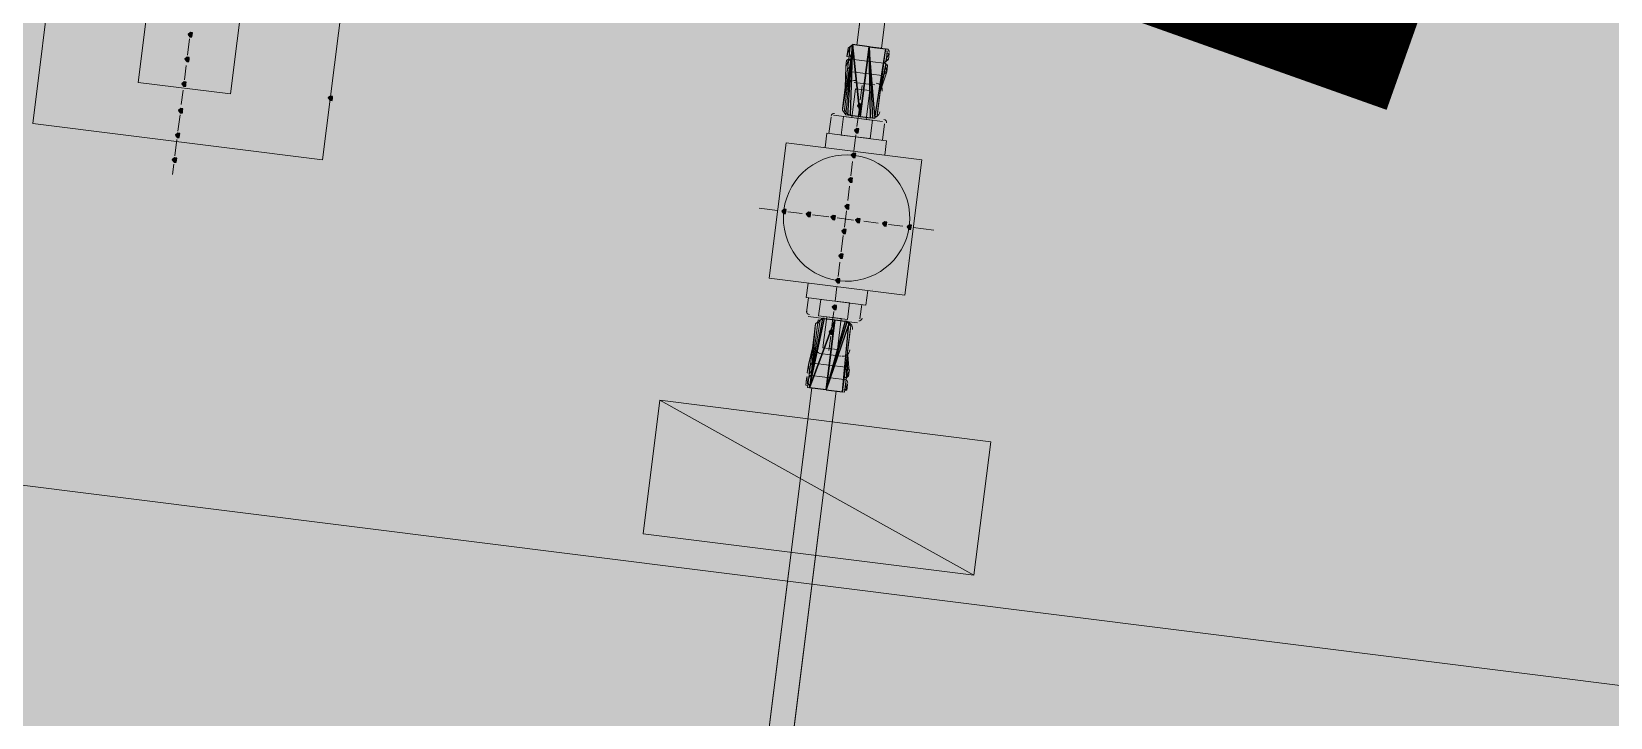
# Model space of a CAD drawing. Header units: metres. Extents: x -4 to 509425, y 7549 to 4732445.
# Drawn here: x 476019.26 to 476025.72, y 4719773.84 to 4719776.65 of the extents above; entities that cross this region are included whole.
import ezdxf

# ---------------------------------------------------------------- set-up
doc = ezdxf.new("R2010")
doc.units = ezdxf.units.M
doc.header["$LTSCALE"] = 0.01
doc.header["$MEASUREMENT"] = 0
doc.layers.get('0').update_dxf_attribs({"lineweight": 0})
for name, color, linetype in [('_SUBESTACIÓN', 1, 'Continuous'), ('NUDO GAROÑA', 211, 'Continuous'), ('SUBESTACION LA VID', 253, 'Continuous')]:
    doc.layers.add(name, color=color, linetype=linetype)

# ---------------------------------------------------------------- blocks, each defined once
blk = doc.blocks.new('A$Cfff6051d')
at = {"layer": 'SUBESTACION LA VID', "transparency": 33554687}
h = blk.add_hatch(color=256, dxfattribs=at)
h.dxf.hatch_style = 2
h.paths.add_polyline_path([(476019.9194, 4719776.6331), (476019.9205, 4719776.6415), (476019.9121, 4719776.6426), (476019.9026, 4719776.6352), (476019.91, 4719776.6258), (476019.9184, 4719776.6247)])
h = blk.add_hatch(color=256, dxfattribs=at)
h.dxf.hatch_style = 2
h.paths.add_polyline_path([(476019.9068, 4719776.5323), (476019.9078, 4719776.5407), (476019.8994, 4719776.5418), (476019.89, 4719776.5344), (476019.8973, 4719776.5249), (476019.9057, 4719776.5239)])
h = blk.add_hatch(color=256, dxfattribs=at)
h.dxf.hatch_style = 2
h.paths.add_polyline_path([(476019.8941, 4719776.4315), (476019.8952, 4719776.4399), (476019.8868, 4719776.4409), (476019.8773, 4719776.4336), (476019.8847, 4719776.4241), (476019.8931, 4719776.4231)])
h = blk.add_hatch(color=256, dxfattribs=at)
h.dxf.hatch_style = 2
h.paths.add_polyline_path([(476020.4927, 4719776.3735), (476020.4937, 4719776.3819), (476020.4853, 4719776.383), (476020.4759, 4719776.3756), (476020.4832, 4719776.3662), (476020.4916, 4719776.3651)])
h = blk.add_hatch(color=256, dxfattribs=at)
h.dxf.hatch_style = 2
h.paths.add_polyline_path([(476019.8804, 4719776.3223), (476019.8815, 4719776.3307), (476019.8731, 4719776.3317), (476019.8636, 4719776.3244), (476019.871, 4719776.3149), (476019.8794, 4719776.3139)])
h = blk.add_hatch(color=256, dxfattribs=at)
h.dxf.hatch_style = 2
h.paths.add_polyline_path([(476022.6558, 4719776.3412), (476022.6569, 4719776.3496), (476022.6485, 4719776.3507), (476022.639, 4719776.3433), (476022.6464, 4719776.3339), (476022.6548, 4719776.3328)])
h = blk.add_hatch(color=256, dxfattribs=at)
h.dxf.hatch_style = 2
h.paths.add_polyline_path([(476019.8678, 4719776.2215), (476019.8689, 4719776.2299), (476019.8605, 4719776.2309), (476019.851, 4719776.2236), (476019.8583, 4719776.2141), (476019.8668, 4719776.2131)])
h = blk.add_hatch(color=256, dxfattribs=at)
h.dxf.hatch_style = 2
h.paths.add_polyline_path([(476022.6432, 4719776.2404), (476022.6443, 4719776.2488), (476022.6358, 4719776.2499), (476022.6264, 4719776.2425), (476022.6337, 4719776.2331), (476022.6421, 4719776.232)])
h = blk.add_hatch(color=256, dxfattribs=at)
h.dxf.hatch_style = 2
h.paths.add_polyline_path([(476019.8552, 4719776.1207), (476019.8562, 4719776.1291), (476019.8478, 4719776.1301), (476019.8384, 4719776.1228), (476019.8457, 4719776.1133), (476019.8541, 4719776.1123)])
h = blk.add_hatch(color=256, dxfattribs=at)
h.dxf.hatch_style = 2
h.paths.add_polyline_path([(476022.6306, 4719776.1396), (476022.6316, 4719776.148), (476022.6232, 4719776.1491), (476022.6138, 4719776.1417), (476022.6211, 4719776.1323), (476022.6295, 4719776.1312)])
h = blk.add_hatch(color=256, dxfattribs=at)
h.dxf.hatch_style = 2
h.paths.add_polyline_path([(476022.6179, 4719776.0388), (476022.619, 4719776.0472), (476022.6106, 4719776.0483), (476022.6011, 4719776.0409), (476022.6085, 4719776.0315), (476022.6169, 4719776.0304)])
h = blk.add_hatch(color=256, dxfattribs=at)
h.dxf.hatch_style = 2
h.paths.add_polyline_path([(476022.6042, 4719775.9296), (476022.6053, 4719775.938), (476022.5969, 4719775.9391), (476022.5874, 4719775.9317), (476022.5948, 4719775.9223), (476022.6032, 4719775.9212)])
h = blk.add_hatch(color=256, dxfattribs=at)
h.dxf.hatch_style = 2
h.paths.add_polyline_path([(476022.3459, 4719775.9108), (476022.347, 4719775.9192), (476022.3386, 4719775.9203), (476022.3291, 4719775.9129), (476022.3364, 4719775.9035), (476022.3448, 4719775.9024)])
h = blk.add_hatch(color=256, dxfattribs=at)
h.dxf.hatch_style = 2
h.paths.add_polyline_path([(476022.4467, 4719775.8982), (476022.4478, 4719775.9066), (476022.4394, 4719775.9076), (476022.4299, 4719775.9003), (476022.4373, 4719775.8908), (476022.4457, 4719775.8898)])
h = blk.add_hatch(color=256, dxfattribs=at)
h.dxf.hatch_style = 2
h.paths.add_polyline_path([(476022.5475, 4719775.8855), (476022.5486, 4719775.8939), (476022.5402, 4719775.895), (476022.5307, 4719775.8876), (476022.5381, 4719775.8782), (476022.5465, 4719775.8771)])
h = blk.add_hatch(color=256, dxfattribs=at)
h.dxf.hatch_style = 2
h.paths.add_polyline_path([(476022.6483, 4719775.8729), (476022.6494, 4719775.8813), (476022.641, 4719775.8823), (476022.6315, 4719775.875), (476022.6389, 4719775.8655), (476022.6473, 4719775.8645)])
h = blk.add_hatch(color=256, dxfattribs=at)
h.dxf.hatch_style = 2
h.paths.add_polyline_path([(476022.7575, 4719775.8592), (476022.7586, 4719775.8676), (476022.7502, 4719775.8687), (476022.7407, 4719775.8613), (476022.7481, 4719775.8519), (476022.7565, 4719775.8508)])
h = blk.add_hatch(color=256, dxfattribs=at)
h.dxf.hatch_style = 2
h.paths.add_polyline_path([(476022.5916, 4719775.8288), (476022.5926, 4719775.8372), (476022.5842, 4719775.8383), (476022.5748, 4719775.8309), (476022.5821, 4719775.8215), (476022.5905, 4719775.8204)])
h = blk.add_hatch(color=256, dxfattribs=at)
h.dxf.hatch_style = 2
h.paths.add_polyline_path([(476022.8583, 4719775.8466), (476022.8594, 4719775.855), (476022.851, 4719775.856), (476022.8415, 4719775.8487), (476022.8489, 4719775.8392), (476022.8573, 4719775.8382)])
h = blk.add_hatch(color=256, dxfattribs=at)
h.dxf.hatch_style = 2
h.paths.add_polyline_path([(476022.579, 4719775.728), (476022.58, 4719775.7364), (476022.5716, 4719775.7375), (476022.5622, 4719775.7301), (476022.5695, 4719775.7207), (476022.5779, 4719775.7196)])
h = blk.add_hatch(color=256, dxfattribs=at)
h.dxf.hatch_style = 2
h.paths.add_polyline_path([(476022.5663, 4719775.6272), (476022.5674, 4719775.6356), (476022.559, 4719775.6367), (476022.5495, 4719775.6293), (476022.5569, 4719775.6199), (476022.5653, 4719775.6188)])
h = blk.add_hatch(color=256, dxfattribs=at)
h.dxf.hatch_style = 2
h.paths.add_polyline_path([(476022.5526, 4719775.518), (476022.5537, 4719775.5264), (476022.5453, 4719775.5274), (476022.5358, 4719775.5201), (476022.5432, 4719775.5106), (476022.5516, 4719775.5096)])
h = blk.add_hatch(color=256, dxfattribs=at)
h.dxf.hatch_style = 2
h.paths.add_polyline_path([(476022.54, 4719775.4172), (476022.541, 4719775.4256), (476022.5326, 4719775.4266), (476022.5232, 4719775.4193), (476022.5305, 4719775.4098), (476022.5389, 4719775.4088)])
at = {"layer": 'SUBESTACION LA VID', "lineweight": 15}
for p, q in [((476076.4761, 4719767.6143), (475978.9986, 4719779.835)), ((476022.8171, 4719778.036), (476022.636, 4719776.5912)), ((476022.9179, 4719778.0234), (476022.7368, 4719776.5785)), ((476019.9089, 4719776.6174), (476019.9005, 4719776.5502)), ((476022.5971, 4719776.5534), (476022.6003, 4719776.5786)), ((476022.6192, 4719776.5933), (476022.7536, 4719776.5764)), ((476022.5908, 4719776.503), (476022.5929, 4719776.5198)), ((476022.6118, 4719776.5345), (476022.7462, 4719776.5176)), ((476022.7462, 4719776.5176), (476022.6118, 4719776.5345)), ((476022.7683, 4719776.5575), (476022.7651, 4719776.5323)), ((476019.8952, 4719776.5081), (476019.8878, 4719776.4493)), ((476022.5887, 4719776.4179), (476022.5908, 4719776.503)), ((476022.7399, 4719776.4672), (476022.6055, 4719776.4841)), ((476022.7315, 4719776.4), (476022.7588, 4719776.4819)), ((476022.7609, 4719776.4987), (476022.7588, 4719776.4819)), ((476019.8826, 4719776.4073), (476019.8752, 4719776.3485)), ((476022.5781, 4719776.3339), (476022.5887, 4719776.4179)), ((476022.6254, 4719776.4389), (476022.7094, 4719776.4284)), ((476022.6506, 4719776.3675), (476022.658, 4719776.4263)), ((476022.7315, 4719776.4), (476022.7209, 4719776.316)), ((476022.6369, 4719776.2583), (476022.6453, 4719776.3255)), ((476019.8699, 4719776.3065), (476019.8615, 4719776.2393)), ((476022.5224, 4719776.23), (476022.5309, 4719776.2972)), ((476022.5403, 4719776.3045), (476022.6159, 4719776.295)), ((476022.6926, 4719776.294), (476022.6086, 4719776.3045)), ((476022.6159, 4719776.295), (476022.6747, 4719776.2877)), ((476022.6747, 4719776.2877), (476022.7419, 4719776.2792)), ((476022.7408, 4719776.2026), (476022.7493, 4719776.2698)), ((476019.8573, 4719776.2057), (476019.8489, 4719776.1385)), ((476022.5067, 4719776.1722), (476022.514, 4719776.231)), ((476022.514, 4719776.231), (476022.7576, 4719776.2005)), ((476022.6243, 4719776.1575), (476022.6327, 4719776.2247)), ((476022.7503, 4719776.1417), (476022.7576, 4719776.2005)), ((476022.3544, 4719776.1828), (476022.3544, 4719776.1828)), ((476022.4888, 4719776.1659), (476022.4888, 4719776.1659)), ((476022.6232, 4719776.1491), (476022.6232, 4719776.1491)), ((476022.766, 4719776.1312), (476022.766, 4719776.1312)), ((476019.8447, 4719776.1049), (476019.8394, 4719776.0629)), ((476022.6116, 4719776.0567), (476022.619, 4719776.1155)), ((476022.892, 4719776.1154), (476022.892, 4719776.1154)), ((476022.3386, 4719776.0568), (476022.3386, 4719776.0568)), ((476022.599, 4719775.9559), (476022.6064, 4719776.0147)), ((476022.8762, 4719775.9894), (476022.8762, 4719775.9894)), ((476022.3123, 4719775.915), (476022.2367, 4719775.9245)), ((476022.3207, 4719775.914), (476022.3207, 4719775.914)), ((476022.4131, 4719775.9024), (476022.3543, 4719775.9098)), ((476022.5223, 4719775.8887), (476022.4551, 4719775.8971)), ((476022.6231, 4719775.8761), (476022.5559, 4719775.8845)), ((476022.5853, 4719775.8467), (476022.5937, 4719775.9139)), ((476022.7239, 4719775.8634), (476022.6651, 4719775.8708)), ((476022.5727, 4719775.7459), (476022.5811, 4719775.8131)), ((476022.8247, 4719775.8508), (476022.7659, 4719775.8581)), ((476022.8583, 4719775.8466), (476022.8583, 4719775.8466)), ((476022.9507, 4719775.835), (476022.8667, 4719775.8455)), ((476022.3038, 4719775.7796), (476022.3038, 4719775.7796)), ((476022.56, 4719775.6451), (476022.5674, 4719775.7039)), ((476022.8415, 4719775.7122), (476022.8415, 4719775.7122)), ((476022.287, 4719775.6452), (476022.287, 4719775.6452)), ((476022.4214, 4719775.6283), (476022.4214, 4719775.6283)), ((476022.4372, 4719775.6178), (476022.4298, 4719775.559)), ((476022.5558, 4719775.6115), (476022.5558, 4719775.6115)), ((476022.4298, 4719775.559), (476022.6734, 4719775.5285)), ((476022.4382, 4719775.5579), (476022.4308, 4719775.4991)), ((476022.5474, 4719775.5442), (476022.5548, 4719775.6031)), ((476022.6808, 4719775.5873), (476022.6734, 4719775.5285)), ((476022.6986, 4719775.5936), (476022.6986, 4719775.5936)), ((476022.8246, 4719775.5778), (476022.8246, 4719775.5778)), ((476022.4371, 4719775.4813), (476022.5127, 4719775.4718)), ((476022.5138, 4719775.4802), (476022.5726, 4719775.4728)), ((476022.5347, 4719775.4434), (476022.5421, 4719775.5022)), ((476022.6566, 4719775.5306), (476022.6492, 4719775.4718)), ((476022.4665, 4719775.4435), (476022.456, 4719775.3595)), ((476022.5883, 4719775.4623), (476022.5043, 4719775.4729)), ((476022.5715, 4719775.4644), (476022.6387, 4719775.456)), ((476022.5988, 4719775.3416), (476022.6093, 4719775.4256)), ((476022.456, 4719775.3595), (476022.437, 4719775.2765)), ((476022.5221, 4719775.3426), (476022.5295, 4719775.4014)), ((476022.5903, 4719775.2744), (476022.4559, 4719775.2912)), ((476022.4864, 4719775.3301), (476022.5704, 4719775.3195)), ((476022.5988, 4719775.3416), (476022.605, 4719775.2555)), ((476022.4307, 4719775.2261), (476022.4286, 4719775.2093)), ((476022.437, 4719775.2765), (476022.4349, 4719775.2597)), ((476022.4496, 4719775.2408), (476022.584, 4719775.224)), ((476022.584, 4719775.224), (476022.4496, 4719775.2408)), ((476022.6029, 4719775.2387), (476022.605, 4719775.2555)), ((476022.4517, 4719775.1894), (476021.7808, 4719769.8383)), ((476022.5525, 4719775.1767), (476021.8816, 4719769.8257)), ((476022.4433, 4719775.1904), (476022.5777, 4719775.1736)), ((476022.5966, 4719775.1883), (476022.5987, 4719775.2051)), ((476021.8311, 4719775.1392), (476023.1151, 4719774.4236))]:
    blk.add_line(p, q, dxfattribs=at)
at = {"layer": 'SUBESTACION LA VID', "lineweight": 0}
for p, q in [((476022.5961, 4719776.545), (476022.6003, 4719776.5786)), ((476022.5971, 4719776.5534), (476022.6003, 4719776.5786)), ((476022.6034, 4719776.5355), (476022.6097, 4719776.5859)), ((476022.5908, 4719776.503), (476022.6034, 4719776.5355)), ((476022.5908, 4719776.503), (476022.6034, 4719776.5355)), ((476022.5908, 4719776.503), (476022.5939, 4719776.5282)), ((476022.5908, 4719776.503), (476022.5939, 4719776.5282)), ((476022.5908, 4719776.503), (476022.6023, 4719776.5271)), ((476022.7104, 4719776.3003), (476022.7536, 4719776.5764)), ((476022.7315, 4719776.4), (476022.7546, 4719776.5166)), ((476022.7315, 4719776.4), (476022.7546, 4719776.5166)), ((476022.7315, 4719776.4), (476022.7546, 4719776.5166)), ((476022.7557, 4719776.525), (476022.7609, 4719776.567)), ((476022.7557, 4719776.525), (476022.7599, 4719776.5586)), ((476022.7315, 4719776.4), (476022.7536, 4719776.5082)), ((476022.7315, 4719776.4), (476022.7536, 4719776.5082)), ((476022.4781, 4719775.4676), (476022.4433, 4719775.1904)), ((476022.477, 4719775.4592), (476022.4496, 4719775.2408)), ((476022.6041, 4719775.4518), (476022.5777, 4719775.1736)), ((476022.5988, 4719775.3416), (476022.5935, 4719775.2313)), ((476022.5988, 4719775.3416), (476022.5935, 4719775.2313)), ((476022.5988, 4719775.3416), (476022.5935, 4719775.2313)), ((476022.5988, 4719775.3416), (476022.5935, 4719775.2313)), ((476022.4318, 4719775.2345), (476022.4276, 4719775.2009)), ((476022.4381, 4719775.2849), (476022.4339, 4719775.2513)), ((476022.4381, 4719775.2849), (476022.4339, 4719775.2513)), ((476022.4412, 4719775.2419), (476022.4349, 4719775.1915)), ((476022.4381, 4719775.2849), (476022.4423, 4719775.2503)), ((476022.4381, 4719775.2849), (476022.4423, 4719775.2503)), ((476022.4381, 4719775.2849), (476022.4423, 4719775.2503)), ((476022.4517, 4719775.1894), (476022.5525, 4719775.1767)), ((476022.5914, 4719775.2145), (476022.5872, 4719775.1809))]:
    blk.add_line(p, q, dxfattribs=at)
at = {"layer": 'SUBESTACION LA VID', "lineweight": 15}
for points in [[(476022.8171, 4719778.036), (476022.9179, 4719778.0234), (476022.7368, 4719776.5785), (476022.636, 4719776.5912), (476022.8171, 4719778.036)], [(476020.1024, 4719777.4805), (476020.2116, 4719777.4668), (476020.0768, 4719776.3915), (476019.6988, 4719776.4389), (476019.8336, 4719777.5142), (476019.9428, 4719777.5005)], [(476020.1305, 4719776.8199), (476020.5338, 4719776.7694), (476020.4527, 4719776.1226), (476019.2682, 4719776.2711), (476019.3493, 4719776.9179), (476019.7525, 4719776.8673)], [(476022.5781, 4719776.3339), (476022.5771, 4719776.3255), (476022.5844, 4719776.3161), (476022.5918, 4719776.3066), (476022.6002, 4719776.3055), (476022.6086, 4719776.3045), (476022.6506, 4719776.2992), (476022.6864, 4719776.5848), (476022.6192, 4719776.5933), (476022.6181, 4719776.5849), (476022.6097, 4719776.5859), (476022.6003, 4719776.5786), (476022.5971, 4719776.5534), (476022.5961, 4719776.545), (476022.6045, 4719776.5439), (476022.6034, 4719776.5355), (476022.6118, 4719776.5345), (476022.6034, 4719776.5355), (476022.5939, 4719776.5282), (476022.5929, 4719776.5198), (476022.5908, 4719776.503), (476022.5887, 4719776.4179), (476022.5781, 4719776.3339)], [(476022.7209, 4719776.316), (476022.7199, 4719776.3076), (476022.7188, 4719776.2992), (476022.7104, 4719776.3003), (476022.7094, 4719776.2919), (476022.701, 4719776.2929), (476022.6926, 4719776.294), (476022.6506, 4719776.2992), (476022.6864, 4719776.5848), (476022.7536, 4719776.5764), (476022.7525, 4719776.568), (476022.7609, 4719776.567), (476022.7599, 4719776.5586), (476022.7683, 4719776.5575), (476022.7651, 4719776.5323), (476022.7567, 4719776.5334), (476022.7557, 4719776.525), (476022.7462, 4719776.5176), (476022.7546, 4719776.5166), (476022.7536, 4719776.5082), (476022.762, 4719776.5071), (476022.7609, 4719776.4987), (476022.7588, 4719776.4819), (476022.7504, 4719776.483), (476022.7315, 4719776.4), (476022.7209, 4719776.316)], [(476022.6159, 4719776.295), (476022.6307, 4719776.4126), (476022.6895, 4719776.4053), (476022.6747, 4719776.2877)], [(476022.5823, 4719776.2993), (476022.5728, 4719776.2237), (476022.6904, 4719776.2089), (476022.6999, 4719776.2845), (476022.5823, 4719776.2993)], [(476022.9015, 4719776.1227), (476022.832, 4719775.5683), (476022.2775, 4719775.6378), (476022.3471, 4719776.1922), (476022.9015, 4719776.1227)], [(476022.4802, 4719775.4844), (476022.4886, 4719775.5516), (476022.6062, 4719775.5369), (476022.5978, 4719775.4697), (476022.4802, 4719775.4844)], [(476022.5138, 4719775.4802), (476022.498, 4719775.3542), (476022.5568, 4719775.3468), (476022.5726, 4719775.4728)], [(476022.4665, 4719775.4435), (476022.4675, 4719775.4519), (476022.477, 4719775.4592), (476022.4781, 4719775.4676), (476022.4865, 4719775.4666), (476022.4959, 4719775.4739), (476022.5043, 4719775.4729), (476022.5463, 4719775.4676), (476022.5105, 4719775.182), (476022.4433, 4719775.1904), (476022.4349, 4719775.1915), (476022.436, 4719775.1999), (476022.4276, 4719775.2009), (476022.4286, 4719775.2093), (476022.4307, 4719775.2261), (476022.4318, 4719775.2345), (476022.4402, 4719775.2335), (476022.4412, 4719775.2419), (476022.4496, 4719775.2408), (476022.4412, 4719775.2419), (476022.4423, 4719775.2503), (476022.4339, 4719775.2513), (476022.4349, 4719775.2597), (476022.437, 4719775.2765), (476022.4381, 4719775.2849), (476022.456, 4719775.3595), (476022.4665, 4719775.4435)], [(476022.6093, 4719775.4256), (476022.6103, 4719775.434), (476022.6114, 4719775.4424), (476022.6041, 4719775.4518), (476022.5967, 4719775.4613), (476022.5883, 4719775.4623), (476022.5463, 4719775.4676), (476022.5105, 4719775.182), (476022.5777, 4719775.1736), (476022.5861, 4719775.1725), (476022.5872, 4719775.1809), (476022.5956, 4719775.1799), (476022.5966, 4719775.1883), (476022.5987, 4719775.2051), (476022.5903, 4719775.2061), (476022.5914, 4719775.2145), (476022.5924, 4719775.2229), (476022.584, 4719775.224), (476022.5924, 4719775.2229), (476022.5935, 4719775.2313), (476022.6029, 4719775.2387), (476022.605, 4719775.2555), (476022.6061, 4719775.2639), (476022.5977, 4719775.2649), (476022.5988, 4719775.3416), (476022.6093, 4719775.4256)], [(476022.4517, 4719775.1894), (476022.5525, 4719775.1767), (476021.8816, 4719769.8257), (476021.7808, 4719769.8383), (476022.4517, 4719775.1894)], [(476023.1835, 4719774.9696), (476021.8311, 4719775.1392), (476021.7626, 4719774.5932), (476023.1151, 4719774.4236), (476023.1835, 4719774.9696)]]:
    blk.add_lwpolyline(points, dxfattribs=at)
at = {"layer": 'SUBESTACION LA VID'}
for points in [[(476019.9194, 4719776.6331), (476019.9205, 4719776.6415), (476019.9121, 4719776.6426), (476019.9026, 4719776.6352), (476019.91, 4719776.6258), (476019.9184, 4719776.6247)], [(476022.6864, 4719776.5848), (476022.6192, 4719776.5933), (476022.6506, 4719776.2992)], [(476022.7536, 4719776.5764), (476022.7104, 4719776.3003), (476022.6864, 4719776.5848)], [(476019.9068, 4719776.5323), (476019.9078, 4719776.5407), (476019.8994, 4719776.5418), (476019.89, 4719776.5344), (476019.8973, 4719776.5249), (476019.9057, 4719776.5239)], [(476019.8941, 4719776.4315), (476019.8952, 4719776.4399), (476019.8868, 4719776.4409), (476019.8773, 4719776.4336), (476019.8847, 4719776.4241), (476019.8931, 4719776.4231)], [(476020.4927, 4719776.3735), (476020.4937, 4719776.3819), (476020.4853, 4719776.383), (476020.4759, 4719776.3756), (476020.4832, 4719776.3662), (476020.4916, 4719776.3651)], [(476019.8804, 4719776.3223), (476019.8815, 4719776.3307), (476019.8731, 4719776.3317), (476019.8636, 4719776.3244), (476019.871, 4719776.3149), (476019.8794, 4719776.3139)], [(476022.6558, 4719776.3412), (476022.6569, 4719776.3496), (476022.6485, 4719776.3507), (476022.639, 4719776.3433), (476022.6464, 4719776.3339), (476022.6548, 4719776.3328)], [(476019.8678, 4719776.2215), (476019.8689, 4719776.2299), (476019.8605, 4719776.2309), (476019.851, 4719776.2236), (476019.8583, 4719776.2141), (476019.8668, 4719776.2131)], [(476022.6432, 4719776.2404), (476022.6443, 4719776.2488), (476022.6358, 4719776.2499), (476022.6264, 4719776.2425), (476022.6337, 4719776.2331), (476022.6421, 4719776.232)], [(476019.8552, 4719776.1207), (476019.8562, 4719776.1291), (476019.8478, 4719776.1301), (476019.8384, 4719776.1228), (476019.8457, 4719776.1133), (476019.8541, 4719776.1123)], [(476022.6306, 4719776.1396), (476022.6316, 4719776.148), (476022.6232, 4719776.1491), (476022.6138, 4719776.1417), (476022.6211, 4719776.1323), (476022.6295, 4719776.1312)], [(476022.6179, 4719776.0388), (476022.619, 4719776.0472), (476022.6106, 4719776.0483), (476022.6011, 4719776.0409), (476022.6085, 4719776.0315), (476022.6169, 4719776.0304)], [(476022.6042, 4719775.9296), (476022.6053, 4719775.938), (476022.5969, 4719775.9391), (476022.5874, 4719775.9317), (476022.5948, 4719775.9223), (476022.6032, 4719775.9212)], [(476022.3459, 4719775.9108), (476022.347, 4719775.9192), (476022.3386, 4719775.9203), (476022.3291, 4719775.9129), (476022.3364, 4719775.9035), (476022.3448, 4719775.9024)], [(476022.4467, 4719775.8982), (476022.4478, 4719775.9066), (476022.4394, 4719775.9076), (476022.4299, 4719775.9003), (476022.4373, 4719775.8908), (476022.4457, 4719775.8898)], [(476022.5475, 4719775.8855), (476022.5486, 4719775.8939), (476022.5402, 4719775.895), (476022.5307, 4719775.8876), (476022.5381, 4719775.8782), (476022.5465, 4719775.8771)], [(476022.6483, 4719775.8729), (476022.6494, 4719775.8813), (476022.641, 4719775.8823), (476022.6315, 4719775.875), (476022.6389, 4719775.8655), (476022.6473, 4719775.8645)], [(476022.7575, 4719775.8592), (476022.7586, 4719775.8676), (476022.7502, 4719775.8687), (476022.7407, 4719775.8613), (476022.7481, 4719775.8519), (476022.7565, 4719775.8508)], [(476022.5916, 4719775.8288), (476022.5926, 4719775.8372), (476022.5842, 4719775.8383), (476022.5748, 4719775.8309), (476022.5821, 4719775.8215), (476022.5905, 4719775.8204)], [(476022.8583, 4719775.8466), (476022.8594, 4719775.855), (476022.851, 4719775.856), (476022.8415, 4719775.8487), (476022.8489, 4719775.8392), (476022.8573, 4719775.8382)], [(476022.579, 4719775.728), (476022.58, 4719775.7364), (476022.5716, 4719775.7375), (476022.5622, 4719775.7301), (476022.5695, 4719775.7207), (476022.5779, 4719775.7196)], [(476022.5663, 4719775.6272), (476022.5674, 4719775.6356), (476022.559, 4719775.6367), (476022.5495, 4719775.6293), (476022.5569, 4719775.6199), (476022.5653, 4719775.6188)], [(476022.5526, 4719775.518), (476022.5537, 4719775.5264), (476022.5453, 4719775.5274), (476022.5358, 4719775.5201), (476022.5432, 4719775.5106), (476022.5516, 4719775.5096)], [(476022.5105, 4719775.182), (476022.4433, 4719775.1904), (476022.5463, 4719775.4676)], [(476022.5777, 4719775.1736), (476022.6041, 4719775.4518), (476022.5105, 4719775.182)], [(476022.54, 4719775.4172), (476022.541, 4719775.4256), (476022.5326, 4719775.4266), (476022.5232, 4719775.4193), (476022.5305, 4719775.4098), (476022.5389, 4719775.4088)]]:
    blk.add_lwpolyline(points, close=True, dxfattribs=at)
at = {"layer": 'SUBESTACION LA VID', "lineweight": 0}
for points in [[(476019.9194, 4719776.6331), (476019.9205, 4719776.6415), (476019.9121, 4719776.6426), (476019.9026, 4719776.6352), (476019.91, 4719776.6258), (476019.9184, 4719776.6247)], [(476022.6864, 4719776.5848), (476022.6192, 4719776.5933), (476022.6506, 4719776.2992)], [(476022.7536, 4719776.5764), (476022.7104, 4719776.3003), (476022.6864, 4719776.5848)], [(476019.9068, 4719776.5323), (476019.9078, 4719776.5407), (476019.8994, 4719776.5418), (476019.89, 4719776.5344), (476019.8973, 4719776.5249), (476019.9057, 4719776.5239)], [(476019.8941, 4719776.4315), (476019.8952, 4719776.4399), (476019.8868, 4719776.4409), (476019.8773, 4719776.4336), (476019.8847, 4719776.4241), (476019.8931, 4719776.4231)], [(476020.4927, 4719776.3735), (476020.4937, 4719776.3819), (476020.4853, 4719776.383), (476020.4759, 4719776.3756), (476020.4832, 4719776.3662), (476020.4916, 4719776.3651)], [(476019.8804, 4719776.3223), (476019.8815, 4719776.3307), (476019.8731, 4719776.3317), (476019.8636, 4719776.3244), (476019.871, 4719776.3149), (476019.8794, 4719776.3139)], [(476022.6558, 4719776.3412), (476022.6569, 4719776.3496), (476022.6485, 4719776.3507), (476022.639, 4719776.3433), (476022.6464, 4719776.3339), (476022.6548, 4719776.3328)], [(476019.8678, 4719776.2215), (476019.8689, 4719776.2299), (476019.8605, 4719776.2309), (476019.851, 4719776.2236), (476019.8583, 4719776.2141), (476019.8668, 4719776.2131)], [(476022.6432, 4719776.2404), (476022.6443, 4719776.2488), (476022.6358, 4719776.2499), (476022.6264, 4719776.2425), (476022.6337, 4719776.2331), (476022.6421, 4719776.232)], [(476019.8552, 4719776.1207), (476019.8562, 4719776.1291), (476019.8478, 4719776.1301), (476019.8384, 4719776.1228), (476019.8457, 4719776.1133), (476019.8541, 4719776.1123)], [(476022.6306, 4719776.1396), (476022.6316, 4719776.148), (476022.6232, 4719776.1491), (476022.6138, 4719776.1417), (476022.6211, 4719776.1323), (476022.6295, 4719776.1312)], [(476022.6179, 4719776.0388), (476022.619, 4719776.0472), (476022.6106, 4719776.0483), (476022.6011, 4719776.0409), (476022.6085, 4719776.0315), (476022.6169, 4719776.0304)], [(476022.6042, 4719775.9296), (476022.6053, 4719775.938), (476022.5969, 4719775.9391), (476022.5874, 4719775.9317), (476022.5948, 4719775.9223), (476022.6032, 4719775.9212)], [(476022.3459, 4719775.9108), (476022.347, 4719775.9192), (476022.3386, 4719775.9203), (476022.3291, 4719775.9129), (476022.3364, 4719775.9035), (476022.3448, 4719775.9024)], [(476022.4467, 4719775.8982), (476022.4478, 4719775.9066), (476022.4394, 4719775.9076), (476022.4299, 4719775.9003), (476022.4373, 4719775.8908), (476022.4457, 4719775.8898)], [(476022.5475, 4719775.8855), (476022.5486, 4719775.8939), (476022.5402, 4719775.895), (476022.5307, 4719775.8876), (476022.5381, 4719775.8782), (476022.5465, 4719775.8771)], [(476022.6483, 4719775.8729), (476022.6494, 4719775.8813), (476022.641, 4719775.8823), (476022.6315, 4719775.875), (476022.6389, 4719775.8655), (476022.6473, 4719775.8645)], [(476022.7575, 4719775.8592), (476022.7586, 4719775.8676), (476022.7502, 4719775.8687), (476022.7407, 4719775.8613), (476022.7481, 4719775.8519), (476022.7565, 4719775.8508)], [(476022.5916, 4719775.8288), (476022.5926, 4719775.8372), (476022.5842, 4719775.8383), (476022.5748, 4719775.8309), (476022.5821, 4719775.8215), (476022.5905, 4719775.8204)], [(476022.8583, 4719775.8466), (476022.8594, 4719775.855), (476022.851, 4719775.856), (476022.8415, 4719775.8487), (476022.8489, 4719775.8392), (476022.8573, 4719775.8382)], [(476022.579, 4719775.728), (476022.58, 4719775.7364), (476022.5716, 4719775.7375), (476022.5622, 4719775.7301), (476022.5695, 4719775.7207), (476022.5779, 4719775.7196)], [(476022.5663, 4719775.6272), (476022.5674, 4719775.6356), (476022.559, 4719775.6367), (476022.5495, 4719775.6293), (476022.5569, 4719775.6199), (476022.5653, 4719775.6188)], [(476022.5526, 4719775.518), (476022.5537, 4719775.5264), (476022.5453, 4719775.5274), (476022.5358, 4719775.5201), (476022.5432, 4719775.5106), (476022.5516, 4719775.5096)], [(476022.5105, 4719775.182), (476022.4433, 4719775.1904), (476022.5463, 4719775.4676)], [(476022.5777, 4719775.1736), (476022.6041, 4719775.4518), (476022.5105, 4719775.182)], [(476022.54, 4719775.4172), (476022.541, 4719775.4256), (476022.5326, 4719775.4266), (476022.5232, 4719775.4193), (476022.5305, 4719775.4098), (476022.5389, 4719775.4088)]]:
    blk.add_lwpolyline(points, close=True, dxfattribs=at)
for points in [[(476022.6097, 4719776.5859), (476022.6034, 4719776.5355), (476022.5771, 4719776.3255), (476022.5887, 4719776.4179)], [(476022.5771, 4719776.3255), (476022.6118, 4719776.5345), (476022.6181, 4719776.5849)], [(476022.6192, 4719776.5933), (476022.5844, 4719776.3161), (476022.6118, 4719776.5345)], [(476022.5918, 4719776.3066), (476022.6192, 4719776.5933), (476022.5918, 4719776.3066)], [(476022.5961, 4719776.545), (476022.6097, 4719776.5859), (476022.5961, 4719776.545)], [(476022.5971, 4719776.5534), (476022.6003, 4719776.5786), (476022.5971, 4719776.5534)], [(476022.5971, 4719776.5534), (476022.6003, 4719776.5786), (476022.5971, 4719776.5534)], [(476022.6045, 4719776.5439), (476022.6097, 4719776.5859), (476022.6045, 4719776.5439)], [(476022.6045, 4719776.5439), (476022.6097, 4719776.5859), (476022.6045, 4719776.5439)], [(476022.6045, 4719776.5439), (476022.6097, 4719776.5859), (476022.6045, 4719776.5439), (476022.6097, 4719776.5859)], [(476022.6118, 4719776.5345), (476022.6181, 4719776.5849), (476022.6118, 4719776.5345)], [(476022.701, 4719776.2929), (476022.6864, 4719776.5848), (476022.7094, 4719776.2919)], [(476022.5844, 4719776.3161), (476022.6118, 4719776.5345), (476022.5844, 4719776.3161)], [(476022.5887, 4719776.4179), (476022.6034, 4719776.5355), (476022.5887, 4719776.4179)], [(476022.5908, 4719776.503), (476022.5939, 4719776.5282), (476022.5908, 4719776.503)], [(476022.5908, 4719776.503), (476022.5939, 4719776.5282), (476022.5908, 4719776.503)], [(476022.7188, 4719776.2992), (476022.7462, 4719776.5176), (476022.7536, 4719776.5764)], [(476022.7188, 4719776.2992), (476022.7462, 4719776.5176), (476022.7525, 4719776.568)], [(476022.7188, 4719776.2992), (476022.7462, 4719776.5176), (476022.7525, 4719776.568)], [(476022.7199, 4719776.3076), (476022.7462, 4719776.5176), (476022.7199, 4719776.3076), (476022.7315, 4719776.4)], [(476022.7462, 4719776.5176), (476022.7525, 4719776.568), (476022.7462, 4719776.5176)], [(476022.7557, 4719776.525), (476022.7609, 4719776.567), (476022.7557, 4719776.525)], [(476022.7557, 4719776.525), (476022.7609, 4719776.567), (476022.7557, 4719776.525)], [(476022.7557, 4719776.525), (476022.7609, 4719776.567), (476022.7557, 4719776.525)], [(476022.7557, 4719776.525), (476022.7609, 4719776.567), (476022.7557, 4719776.525), (476022.7599, 4719776.5586)], [(476022.7567, 4719776.5334), (476022.7599, 4719776.5586), (476022.7567, 4719776.5334)], [(476022.7567, 4719776.5334), (476022.7683, 4719776.5575), (476022.7567, 4719776.5334)], [(476022.7315, 4719776.4), (476022.7536, 4719776.5082), (476022.7504, 4719776.483)], [(476022.7504, 4719776.483), (476022.7536, 4719776.5082), (476022.7588, 4719776.4819)], [(476022.762, 4719776.5071), (476022.7588, 4719776.4819), (476022.7609, 4719776.4987)], [(476022.4349, 4719775.1915), (476022.4412, 4719775.2419), (476022.4675, 4719775.4519), (476022.456, 4719775.3595)], [(476022.4865, 4719775.4666), (476022.4433, 4719775.1904), (476022.4865, 4719775.4666)], [(476022.4675, 4719775.4519), (476022.4496, 4719775.2408), (476022.4433, 4719775.1904)], [(476022.477, 4719775.4592), (476022.4496, 4719775.2408), (476022.477, 4719775.4592)], [(476022.5957, 4719775.4529), (476022.5105, 4719775.182), (476022.6041, 4719775.4518)], [(476022.6114, 4719775.4424), (476022.584, 4719775.224), (476022.5777, 4719775.1736)], [(476022.6114, 4719775.4424), (476022.584, 4719775.224), (476022.5777, 4719775.1736)], [(476022.6114, 4719775.4424), (476022.584, 4719775.224), (476022.5777, 4719775.1736)], [(476022.6103, 4719775.434), (476022.584, 4719775.224), (476022.6103, 4719775.434), (476022.5988, 4719775.3416)], [(476022.456, 4719775.3595), (476022.4412, 4719775.2419), (476022.456, 4719775.3595)], [(476022.5861, 4719775.1725), (476022.5924, 4719775.2229), (476022.5988, 4719775.3416)], [(476022.5988, 4719775.3416), (476022.5935, 4719775.2313), (476022.5977, 4719775.2649)], [(476022.4318, 4719775.2345), (476022.4276, 4719775.2009), (476022.4318, 4719775.2345), (476022.4276, 4719775.2009)], [(476022.4307, 4719775.2261), (476022.4276, 4719775.2009), (476022.4307, 4719775.2261)], [(476022.4318, 4719775.2345), (476022.436, 4719775.1999), (476022.4318, 4719775.2345)], [(476022.437, 4719775.2765), (476022.4349, 4719775.2597), (476022.4381, 4719775.2849)], [(476022.4381, 4719775.2849), (476022.4349, 4719775.2597), (476022.4381, 4719775.2849)], [(476022.4402, 4719775.2335), (476022.4349, 4719775.1915), (476022.4412, 4719775.2419)], [(476022.4412, 4719775.2419), (476022.4349, 4719775.1915), (476022.4412, 4719775.2419), (476022.4349, 4719775.1915)], [(476022.4402, 4719775.2335), (476022.436, 4719775.1999), (476022.4402, 4719775.2335)], [(476022.4496, 4719775.2408), (476022.4433, 4719775.1904), (476022.4496, 4719775.2408)], [(476022.584, 4719775.224), (476022.5777, 4719775.1736), (476022.584, 4719775.224)], [(476022.5924, 4719775.2229), (476022.5861, 4719775.1725), (476022.5924, 4719775.2229)], [(476022.5924, 4719775.2229), (476022.5861, 4719775.1725), (476022.5914, 4719775.2145)], [(476022.5977, 4719775.2649), (476022.5935, 4719775.2313), (476022.6061, 4719775.2639)], [(476022.6061, 4719775.2639), (476022.6029, 4719775.2387), (476022.6061, 4719775.2639)], [(476022.5914, 4719775.2145), (476022.5872, 4719775.1809), (476022.5914, 4719775.2145)], [(476022.5914, 4719775.2145), (476022.5872, 4719775.1809), (476022.5914, 4719775.2145), (476022.5872, 4719775.1809)], [(476022.5914, 4719775.2145), (476022.5872, 4719775.1809), (476022.5903, 4719775.2061)], [(476022.5956, 4719775.1799), (476022.5903, 4719775.2061), (476022.5966, 4719775.1883)]]:
    blk.add_lwpolyline(points, dxfattribs=at)
at = {"layer": 'SUBESTACION LA VID'}
for points in [[(476022.6086, 4719776.3045), (476022.6086, 4719776.3045), (476022.6192, 4719776.5933), (476022.6192, 4719776.5933), (476022.6192, 4719776.5933), (476022.6002, 4719776.3055), (476022.6002, 4719776.3055), (476022.6002, 4719776.3055), (476022.6086, 4719776.3045), (476022.6086, 4719776.3045)], [(476022.6506, 4719776.2992), (476022.6506, 4719776.2992), (476022.6086, 4719776.3045), (476022.6086, 4719776.3045), (476022.6086, 4719776.3045), (476022.6192, 4719776.5933), (476022.6192, 4719776.5933), (476022.6192, 4719776.5933), (476022.6506, 4719776.2992), (476022.6506, 4719776.2992)], [(476022.6506, 4719776.2992), (476022.6506, 4719776.2992), (476022.6864, 4719776.5848), (476022.6864, 4719776.5848), (476022.6864, 4719776.5848), (476022.6926, 4719776.294), (476022.6926, 4719776.294), (476022.6926, 4719776.294), (476022.6506, 4719776.2992), (476022.6506, 4719776.2992)], [(476022.6864, 4719776.5848), (476022.6864, 4719776.5848), (476022.6926, 4719776.294), (476022.6926, 4719776.294), (476022.6926, 4719776.294), (476022.701, 4719776.2929), (476022.701, 4719776.2929), (476022.701, 4719776.2929), (476022.6864, 4719776.5848), (476022.6864, 4719776.5848)], [(476022.5043, 4719775.4729), (476022.5043, 4719775.4729), (476022.4433, 4719775.1904), (476022.4433, 4719775.1904), (476022.4433, 4719775.1904), (476022.4959, 4719775.4739), (476022.4959, 4719775.4739), (476022.4959, 4719775.4739), (476022.5043, 4719775.4729), (476022.5043, 4719775.4729)], [(476022.5463, 4719775.4676), (476022.5463, 4719775.4676), (476022.5043, 4719775.4729), (476022.5043, 4719775.4729), (476022.5043, 4719775.4729), (476022.4433, 4719775.1904), (476022.4433, 4719775.1904), (476022.4433, 4719775.1904), (476022.5463, 4719775.4676), (476022.5463, 4719775.4676)], [(476022.5463, 4719775.4676), (476022.5463, 4719775.4676), (476022.5105, 4719775.182), (476022.5105, 4719775.182), (476022.5105, 4719775.182), (476022.5883, 4719775.4623), (476022.5883, 4719775.4623), (476022.5883, 4719775.4623), (476022.5463, 4719775.4676), (476022.5463, 4719775.4676)], [(476022.5105, 4719775.182), (476022.5105, 4719775.182), (476022.5883, 4719775.4623), (476022.5883, 4719775.4623), (476022.5883, 4719775.4623), (476022.5967, 4719775.4613), (476022.5967, 4719775.4613), (476022.5967, 4719775.4613), (476022.5105, 4719775.182), (476022.5105, 4719775.182)]]:
    blk.add_open_spline(points, degree=3, knots=[0, 0, 0, 0, 1, 1, 1, 2, 2, 2, 3, 3, 3, 3], dxfattribs=at)
at = {"layer": 'SUBESTACION LA VID', "lineweight": 0}
for points in [[(476022.6086, 4719776.3045), (476022.6086, 4719776.3045), (476022.6192, 4719776.5933), (476022.6192, 4719776.5933), (476022.6192, 4719776.5933), (476022.6002, 4719776.3055), (476022.6002, 4719776.3055), (476022.6002, 4719776.3055), (476022.6086, 4719776.3045), (476022.6086, 4719776.3045)], [(476022.6506, 4719776.2992), (476022.6506, 4719776.2992), (476022.6086, 4719776.3045), (476022.6086, 4719776.3045), (476022.6086, 4719776.3045), (476022.6192, 4719776.5933), (476022.6192, 4719776.5933), (476022.6192, 4719776.5933), (476022.6506, 4719776.2992), (476022.6506, 4719776.2992)], [(476022.6506, 4719776.2992), (476022.6506, 4719776.2992), (476022.6864, 4719776.5848), (476022.6864, 4719776.5848), (476022.6864, 4719776.5848), (476022.6926, 4719776.294), (476022.6926, 4719776.294), (476022.6926, 4719776.294), (476022.6506, 4719776.2992), (476022.6506, 4719776.2992)], [(476022.6864, 4719776.5848), (476022.6864, 4719776.5848), (476022.6926, 4719776.294), (476022.6926, 4719776.294), (476022.6926, 4719776.294), (476022.701, 4719776.2929), (476022.701, 4719776.2929), (476022.701, 4719776.2929), (476022.6864, 4719776.5848), (476022.6864, 4719776.5848)], [(476022.5043, 4719775.4729), (476022.5043, 4719775.4729), (476022.4433, 4719775.1904), (476022.4433, 4719775.1904), (476022.4433, 4719775.1904), (476022.4959, 4719775.4739), (476022.4959, 4719775.4739), (476022.4959, 4719775.4739), (476022.5043, 4719775.4729), (476022.5043, 4719775.4729)], [(476022.5463, 4719775.4676), (476022.5463, 4719775.4676), (476022.5043, 4719775.4729), (476022.5043, 4719775.4729), (476022.5043, 4719775.4729), (476022.4433, 4719775.1904), (476022.4433, 4719775.1904), (476022.4433, 4719775.1904), (476022.5463, 4719775.4676), (476022.5463, 4719775.4676)], [(476022.5463, 4719775.4676), (476022.5463, 4719775.4676), (476022.5105, 4719775.182), (476022.5105, 4719775.182), (476022.5105, 4719775.182), (476022.5883, 4719775.4623), (476022.5883, 4719775.4623), (476022.5883, 4719775.4623), (476022.5463, 4719775.4676), (476022.5463, 4719775.4676)], [(476022.5105, 4719775.182), (476022.5105, 4719775.182), (476022.5883, 4719775.4623), (476022.5883, 4719775.4623), (476022.5883, 4719775.4623), (476022.5967, 4719775.4613), (476022.5967, 4719775.4613), (476022.5967, 4719775.4613), (476022.5105, 4719775.182), (476022.5105, 4719775.182)]]:
    blk.add_open_spline(points, degree=3, knots=[0, 0, 0, 0, 1, 1, 1, 2, 2, 2, 3, 3, 3, 3], dxfattribs=at)
at = {"layer": 'SUBESTACION LA VID', "lineweight": 15}
for points in [[(476022.6234, 4719776.5927), (476022.6164, 4719776.5936), (476022.6101, 4719776.5887), (476022.6092, 4719776.5817)], [(476022.616, 4719776.5339), (476022.609, 4719776.5348), (476022.6027, 4719776.5299), (476022.6018, 4719776.5229)], [(476022.606, 4719776.5565), (476022.6052, 4719776.5496), (476022.6101, 4719776.5432), (476022.6171, 4719776.5423)], [(476022.7614, 4719776.5029), (476022.7623, 4719776.5099), (476022.7574, 4719776.5162), (476022.7504, 4719776.5171)], [(476022.7515, 4719776.5255), (476022.7584, 4719776.5246), (476022.7648, 4719776.5295), (476022.7656, 4719776.5365)], [(476022.7688, 4719776.5617), (476022.7697, 4719776.5687), (476022.7647, 4719776.575), (476022.7578, 4719776.5759)], [(476022.6307, 4719776.4468), (476022.6144, 4719776.4488), (476022.5996, 4719776.4373), (476022.5976, 4719776.4211)], [(476022.5997, 4719776.5061), (476022.5988, 4719776.4991), (476022.6038, 4719776.4928), (476022.6107, 4719776.4919)], [(476022.7451, 4719776.4751), (476022.7521, 4719776.4742), (476022.7584, 4719776.4791), (476022.7593, 4719776.4861)], [(476022.7404, 4719776.4032), (476022.7424, 4719776.4194), (476022.7309, 4719776.4342), (476022.7147, 4719776.4362)], [(476022.5871, 4719776.3371), (476022.585, 4719776.3208), (476022.5965, 4719776.306), (476022.6128, 4719776.304)], [(476022.6968, 4719776.2934), (476022.713, 4719776.2914), (476022.7278, 4719776.3029), (476022.7299, 4719776.3192)], [(476022.5456, 4719776.3124), (476022.5386, 4719776.3133), (476022.5323, 4719776.3083), (476022.5314, 4719776.3014)], [(476022.7582, 4719776.2729), (476022.7591, 4719776.2799), (476022.7541, 4719776.2862), (476022.7472, 4719776.2871)], [(476022.4313, 4719775.5033), (476022.4305, 4719775.4964), (476022.4354, 4719775.49), (476022.4424, 4719775.4892)], [(476022.5085, 4719775.4723), (476022.4923, 4719775.4744), (476022.4775, 4719775.4629), (476022.4754, 4719775.4466)], [(476022.6182, 4719775.4287), (476022.6203, 4719775.4449), (476022.6087, 4719775.4598), (476022.5925, 4719775.4618)], [(476022.644, 4719775.4639), (476022.6509, 4719775.463), (476022.6573, 4719775.4679), (476022.6581, 4719775.4749)], [(476022.4649, 4719775.3626), (476022.4628, 4719775.3464), (476022.4744, 4719775.3316), (476022.4906, 4719775.3295)], [(476022.4601, 4719775.2907), (476022.4532, 4719775.2916), (476022.4468, 4719775.2866), (476022.446, 4719775.2797)], [(476022.5746, 4719775.319), (476022.5908, 4719775.317), (476022.6057, 4719775.3285), (476022.6077, 4719775.3447)], [(476022.4538, 4719775.2403), (476022.4469, 4719775.2412), (476022.4405, 4719775.2362), (476022.4396, 4719775.2293)], [(476022.4438, 4719775.2629), (476022.443, 4719775.2559), (476022.4479, 4719775.2496), (476022.4549, 4719775.2487)], [(476022.5992, 4719775.2093), (476022.6001, 4719775.2162), (476022.5952, 4719775.2226), (476022.5882, 4719775.2234)], [(476022.5893, 4719775.2318), (476022.5962, 4719775.231), (476022.6026, 4719775.2359), (476022.6035, 4719775.2429)], [(476022.6056, 4719775.2597), (476022.6064, 4719775.2666), (476022.6015, 4719775.273), (476022.5945, 4719775.2738)], [(476022.4375, 4719775.2125), (476022.4367, 4719775.2055), (476022.4416, 4719775.1992), (476022.4486, 4719775.1983)], [(476022.583, 4719775.1814), (476022.5899, 4719775.1806), (476022.5963, 4719775.1855), (476022.5971, 4719775.1925)]]:
    blk.add_open_spline(points, degree=3, dxfattribs=at)
blk.add_open_spline([(476022.6264, 4719776.1401), (476022.4849, 4719776.1579), (476022.3558, 4719776.0576), (476022.338, 4719775.9161), (476022.3203, 4719775.7746), (476022.4206, 4719775.6455), (476022.5621, 4719775.6277), (476022.7036, 4719775.61), (476022.8327, 4719775.7103), (476022.8504, 4719775.8518), (476022.8682, 4719775.9933), (476022.7679, 4719776.1224), (476022.6264, 4719776.1401)], degree=3, knots=[0, 0, 0, 0, 1, 1, 1, 2, 2, 2, 3, 3, 3, 4, 4, 4, 4], dxfattribs=at)

msp = doc.modelspace()

# ---------------------------------------------------------------- hatches: boundary and pattern name
at = {"layer": '_SUBESTACIÓN', "transparency": 33554559}
h = msp.add_hatch(color=1, dxfattribs=at)
h.dxf.hatch_style = 1
h.paths.add_polyline_path([(475968.6399, 4719805.825), (476089.9386, 4719790.615), (476078.1686, 4719696.74), (475956.8686, 4719711.9502)])

# ---------------------------------------------------------------- linework, layer by layer
at = {"layer": 'NUDO GAROÑA', "color": 1, "const_width": 10}
msp.add_lwpolyline([(476020.09, 4719778), (476049.4926, 4719860.7903)], dxfattribs=at)

# ---------------------------------------------------------------- block references
at = {"linetype": 'Continuous'}
msp.add_blockref('A$Cfff6051d', (0, 0), dxfattribs=at)

doc.saveas('drawing.dxf')
